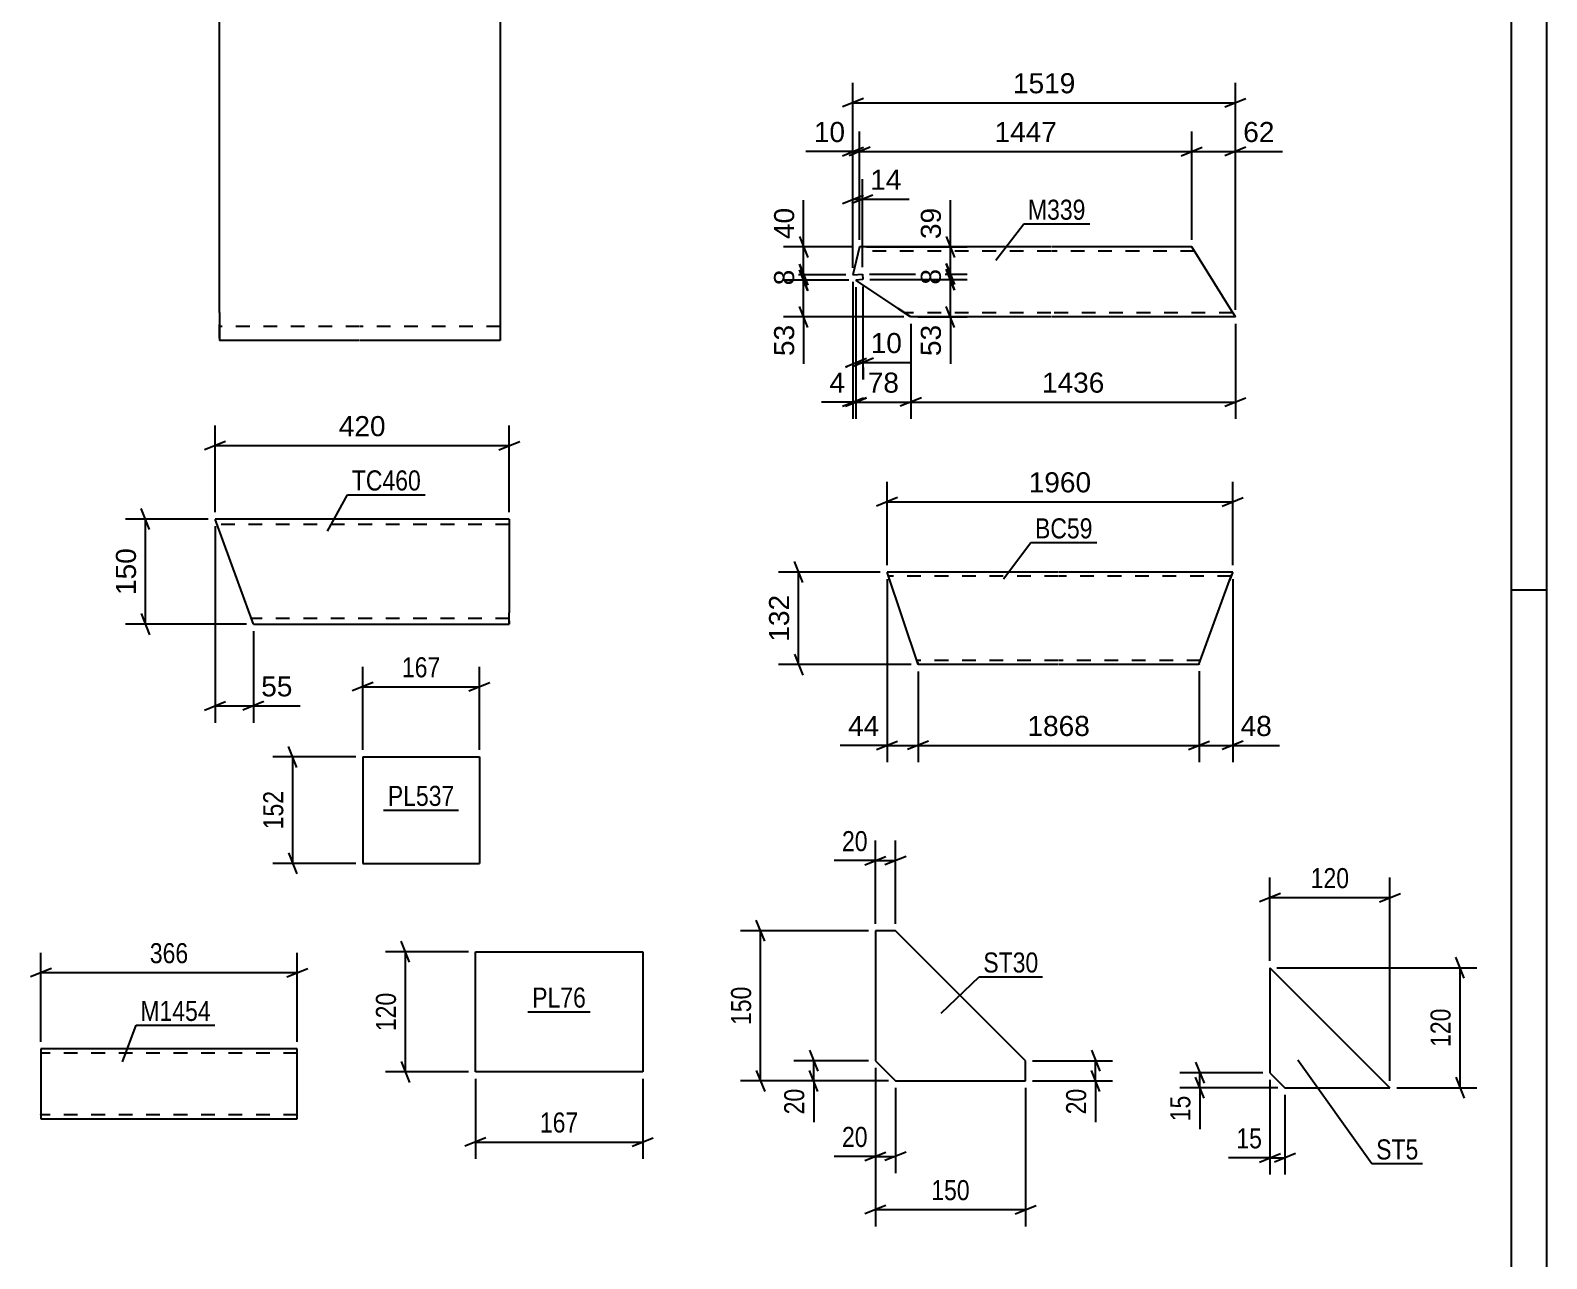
# Model space of a CAD drawing. Header units: millimetres. Extents: x 0 to 841, y 0 to 594.
# Drawn here: x 624.5 to 841, y 202.6 to 377.9 of the extents above; entities that cross this region are included whole.
import ezdxf

# ---------------------------------------------------------------- set-up
doc = ezdxf.new("R2010")
doc.units = ezdxf.units.MM
doc.linetypes.add('DXK_LINE_DOT2', pattern=[3.9198, 1.9599, -1.9599])
doc.styles.add('Arial', font='ARIAL.TTF', dxfattribs={"height": 0.2})
doc.styles.add('Arial Narrow', font='ARIALN.TTF', dxfattribs={"height": 0.2})

# ---------------------------------------------------------------- blocks, each defined once
blk = doc.blocks.new('Unknown-339278137-1133')
at = {"color": 5, "linetype": 'Continuous'}
for p, q in [((841, 0), (841, 594)), ((836, 5), (836, 589)), ((841, 298), (836, 298))]:
    blk.add_line(p, q, dxfattribs=at)
blk = doc.blocks.new('Part-339278137-27556 - 27555')
at = {"color": 2, "linetype": 'Continuous'}
for p, q in [((662.61, 232.54), (626.01, 232.54)), ((626.01, 232.54), (626.01, 222.63)), ((662.61, 222.54), (662.61, 232.54)), ((626.01, 222.63), (626.01, 222.54)), ((626.01, 222.54), (662.61, 222.54))]:
    blk.add_line(p, q, dxfattribs=at)
at = {"color": 7, "linetype": 'DXK_LINE_DOT2'}
for p, q in [((662.61, 231.94), (626.01, 231.94)), ((626.01, 223.14), (626.01, 223.18)), ((662.61, 223.14), (626.01, 223.14)), ((662.61, 223.14), (662.61, 223.18))]:
    blk.add_line(p, q, dxfattribs=at)
blk = doc.blocks.new('Part-339278137-27581 - 27580')
at = {"color": 2, "linetype": 'Continuous'}
for p, q in [((671.51, 383.65), (651.51, 383.65)), ((651.51, 337.65), (651.51, 383.65)), ((691.61, 383.65), (671.61, 383.65)), ((691.61, 383.65), (691.61, 333.65)), ((651.51, 337.65), (651.51, 333.65)), ((671.51, 333.65), (651.51, 333.65)), ((691.61, 333.65), (671.61, 333.65))]:
    blk.add_line(p, q, dxfattribs=at)
at = {"color": 7, "linetype": 'DXK_LINE_DOT2'}
for p, q in [((671.51, 381.65), (651.51, 381.65)), ((691.61, 381.65), (671.61, 381.65)), ((651.51, 333.96), (651.51, 337.65)), ((671.51, 335.65), (651.51, 335.65)), ((691.61, 335.65), (671.61, 335.65))]:
    blk.add_line(p, q, dxfattribs=at)
blk = doc.blocks.new('Part-339278137-31913 - 31912')
at = {"color": 2, "linetype": 'Continuous'}
for p, q in [((771.26, 300.59), (746.83, 300.59)), ((751.26, 287.39), (746.83, 300.59)), ((796.18, 300.59), (771.36, 300.59)), ((791.36, 287.39), (795.74, 299.39)), ((796.14, 300.5), (795.74, 299.39)), ((796.18, 300.59), (796.14, 300.5)), ((771.26, 287.39), (751.26, 287.39)), ((791.36, 287.39), (771.36, 287.39))]:
    blk.add_line(p, q, dxfattribs=at)
at = {"color": 7, "linetype": 'DXK_LINE_DOT2'}
for p, q in [((771.26, 299.99), (747.03, 299.99)), ((795.96, 299.99), (771.36, 299.99)), ((795.74, 299.39), (796.05, 300.24)), ((771.26, 287.99), (751.06, 287.99)), ((791.58, 287.99), (771.36, 287.99)), ((751.15, 287.74), (751.26, 287.39)), ((791.4, 287.48), (791.36, 287.39))]:
    blk.add_line(p, q, dxfattribs=at)
blk = doc.blocks.new('Part-339278137-27590 - 27589')
at = {"color": 2, "linetype": 'Continuous'}
for p, q in [((801.48, 244.13), (801.48, 229.13)), ((801.48, 244.13), (818.63, 226.99)), ((801.48, 229.13), (803.63, 226.99)), ((803.63, 226.99), (818.63, 226.99))]:
    blk.add_line(p, q, dxfattribs=at)
blk = doc.blocks.new('Part-339278137-31921 - 31920')
at = {"color": 2, "linetype": 'Continuous'}
for p, q in [((742.91, 347), (741.94, 343.02)), ((770.22, 347), (742.91, 347)), ((790.32, 347), (770.32, 347)), ((795.81, 338.2), (790.32, 347)), ((741.94, 343.02), (743.3, 343.13)), ((743.37, 342.34), (742.37, 342.25)), ((748.43, 338.2), (742.37, 342.25)), ((743.3, 343.13), (743.37, 342.34)), ((750.22, 337), (748.43, 338.2)), ((796.56, 337), (795.81, 338.2)), ((770.22, 337), (750.22, 337)), ((796.56, 337), (770.32, 337))]:
    blk.add_line(p, q, dxfattribs=at)
at = {"color": 7, "linetype": 'DXK_LINE_DOT2'}
for p, q in [((770.22, 346.4), (742.77, 346.4)), ((790.69, 346.4), (770.32, 346.4)), ((750.08, 337.09), (748.43, 338.2)), ((770.22, 337.6), (749.32, 337.6)), ((796.18, 337.6), (770.32, 337.6)), ((796.34, 337.35), (796.56, 337))]:
    blk.add_line(p, q, dxfattribs=at)
blk = doc.blocks.new('Part-339278137-31929 - 31928')
at = {"color": 2, "linetype": 'Continuous'}
for p, q in [((692.89, 308.16), (650.89, 308.16)), ((656.35, 293.16), (650.89, 308.16)), ((692.89, 308.16), (692.89, 294.76)), ((692.89, 293.16), (692.89, 294.76)), ((656.35, 293.16), (692.89, 293.16))]:
    blk.add_line(p, q, dxfattribs=at)
at = {"color": 7, "linetype": 'DXK_LINE_DOT2'}
for p, q in [((692.89, 307.36), (651.18, 307.36)), ((692.89, 293.96), (656.06, 293.96)), ((692.89, 293.62), (692.89, 293.16))]:
    blk.add_line(p, q, dxfattribs=at)
blk = doc.blocks.new('Part-339278137-27463 - 27462')
at = {"color": 2, "linetype": 'Continuous'}
for p, q in [((748.03, 249.41), (745.17, 249.41)), ((745.17, 249.41), (745.17, 230.84)), ((766.6, 230.84), (748.03, 249.41)), ((745.17, 230.84), (748.03, 227.98)), ((766.6, 227.98), (766.6, 230.84)), ((748.03, 227.98), (766.6, 227.98))]:
    blk.add_line(p, q, dxfattribs=at)
blk = doc.blocks.new('Part-339278137-27507 - 27506')
at = {"color": 2, "linetype": 'Continuous'}
for p, q in [((671.97, 274.22), (671.97, 259.02)), ((671.97, 274.22), (688.63, 274.22)), ((688.63, 274.22), (688.63, 259.02)), ((671.97, 259.02), (688.63, 259.02))]:
    blk.add_line(p, q, dxfattribs=at)
blk = doc.blocks.new('Part-339278137-27530 - 27529')
at = {"color": 2, "linetype": 'Continuous'}
for p, q in [((688.06, 229.25), (688.06, 246.4)), ((688.06, 246.4), (711.94, 246.4)), ((711.94, 246.4), (711.94, 229.25)), ((711.94, 229.25), (688.06, 229.25))]:
    blk.add_line(p, q, dxfattribs=at)
blk = doc.blocks.new('StraightDimension-339278137-28139 - 27555')
at = {"color": 7, "linetype": 'Continuous'}
for p, q in [((626.01, 233.54), (626.01, 246.27)), ((662.61, 233.54), (662.61, 246.27)), ((627.51, 244.02), (624.51, 242.82)), ((626.01, 243.42), (662.61, 243.42)), ((661.11, 242.82), (664.11, 244.02))]:
    blk.add_line(p, q, dxfattribs=at)
at = {"color": 0}
blk.add_wipeout([(647.65, 244.17), (647.65, 248.37), (640.97, 248.37), (640.97, 244.17)], dxfattribs=at)
at = {"color": 3, "style": 'Arial Narrow'}
blk.add_text('366', height=2.863, dxfattribs=at).set_placement((641.57, 244.77))
blk = doc.blocks.new('StraightDimension-339278137-33275 - 31912')
at = {"color": 7, "linetype": 'Continuous'}
for p, q in [((796.18, 299.59), (796.18, 273.45)), ((791.38, 286.44), (791.38, 273.45)), ((789.88, 275.25), (792.88, 276.45)), ((791.38, 275.85), (796.18, 275.85)), ((797.68, 276.45), (794.68, 275.25))]:
    blk.add_line(p, q, dxfattribs=at)
at = {"color": 0}
blk.add_wipeout([(802.35, 276.6), (802.35, 280.8), (796.7, 280.8), (796.7, 276.6)], dxfattribs=at)
at = {"color": 7, "linetype": 'Continuous'}
blk.add_line((796.18, 275.85), (802.87, 275.85), dxfattribs=at)
blk.add_line((796.18, 275.85), (802.87, 275.85), dxfattribs=at)
at = {"color": 3, "style": 'Arial'}
blk.add_text('48', height=2.865, dxfattribs=at).set_placement((797.3, 277.2))
blk = doc.blocks.new('StraightDimension-339278137-33264 - 31912')
at = {"color": 7, "linetype": 'Continuous'}
for p, q in [((746.83, 301.59), (746.83, 313.47)), ((796.18, 301.59), (796.18, 313.47)), ((748.33, 311.22), (745.33, 310.02)), ((746.83, 310.62), (796.18, 310.62)), ((794.68, 310.02), (797.68, 311.22))]:
    blk.add_line(p, q, dxfattribs=at)
at = {"color": 0}
blk.add_wipeout([(776.55, 311.37), (776.55, 315.57), (766.45, 315.57), (766.45, 311.37)], dxfattribs=at)
at = {"color": 3, "style": 'Arial'}
blk.add_text('1960', height=2.865, dxfattribs=at).set_placement((767.05, 311.97))
blk = doc.blocks.new('StraightDimension-339278137-33333 - 31912')
at = {"color": 7, "linetype": 'Continuous'}
for p, q in [((734.79, 299.09), (733.59, 302.09)), ((745.83, 300.59), (731.34, 300.59)), ((734.19, 287.39), (734.19, 300.59)), ((733.59, 288.89), (734.79, 285.89)), ((750.26, 287.39), (731.34, 287.39))]:
    blk.add_line(p, q, dxfattribs=at)
at = {"color": 0}
blk.add_wipeout([(733.44, 297.93), (729.24, 297.93), (729.24, 290.06), (733.44, 290.06)], dxfattribs=at)
at = {"color": 3, "style": 'Arial'}
blk.add_text('132', height=2.865, rotation=90.0002, dxfattribs=at).set_placement((732.84, 290.66))
blk = doc.blocks.new('StraightDimension-339278137-33276 - 31912')
at = {"color": 7, "linetype": 'Continuous'}
for p, q in [((751.26, 286.39), (751.26, 273.45)), ((791.38, 286.44), (791.38, 273.45)), ((752.76, 276.45), (749.76, 275.25)), ((751.26, 275.85), (791.38, 275.85)), ((789.88, 275.25), (792.88, 276.45))]:
    blk.add_line(p, q, dxfattribs=at)
at = {"color": 0}
blk.add_wipeout([(776.37, 276.6), (776.37, 280.8), (766.27, 280.8), (766.27, 276.6)], dxfattribs=at)
at = {"color": 3, "style": 'Arial'}
blk.add_text('1868', height=2.865, dxfattribs=at).set_placement((766.87, 277.2))
blk = doc.blocks.new('StraightDimension-339278137-33277 - 31912')
at = {"color": 7, "linetype": 'Continuous'}
for p, q in [((746.83, 299.59), (746.83, 273.45)), ((751.26, 286.39), (751.26, 273.45)), ((745.33, 275.25), (748.33, 276.45)), ((746.83, 275.85), (751.26, 275.85)), ((752.76, 276.45), (749.76, 275.25))]:
    blk.add_line(p, q, dxfattribs=at)
at = {"color": 0}
blk.add_wipeout([(746.3, 276.6), (746.3, 280.8), (740.66, 280.8), (740.66, 276.6)], dxfattribs=at)
at = {"color": 7, "linetype": 'Continuous'}
blk.add_line((746.83, 275.85), (740.13, 275.85), dxfattribs=at)
blk.add_line((746.83, 275.85), (740.13, 275.85), dxfattribs=at)
at = {"color": 3, "style": 'Arial'}
blk.add_text('44', height=2.865, dxfattribs=at).set_placement((741.26, 277.2))
blk = doc.blocks.new('StraightDimension-339278137-28195 - 27589')
at = {"color": 7, "linetype": 'Continuous'}
for p, q in [((790.88, 230.63), (792.08, 227.63)), ((800.48, 229.13), (788.63, 229.13)), ((792.08, 225.49), (790.88, 228.49)), ((791.48, 226.99), (791.48, 229.13)), ((802.63, 226.99), (788.63, 226.99))]:
    blk.add_line(p, q, dxfattribs=at)
at = {"color": 0}
blk.add_wipeout([(790.73, 226.47), (786.53, 226.47), (786.53, 221.61), (790.73, 221.61)], dxfattribs=at)
at = {"color": 7, "linetype": 'Continuous'}
blk.add_line((791.48, 226.99), (791.48, 221.09), dxfattribs=at)
blk.add_line((791.48, 226.99), (791.48, 221.09), dxfattribs=at)
at = {"color": 3, "style": 'Arial Narrow'}
blk.add_text('15', height=2.863, rotation=90.0002, dxfattribs=at).set_placement((790.13, 222.21))
blk = doc.blocks.new('StraightDimension-339278137-28187 - 27589')
at = {"color": 7, "linetype": 'Continuous'}
for p, q in [((801.48, 228.13), (801.48, 214.59)), ((803.63, 225.99), (803.63, 214.59)), ((799.98, 216.39), (802.98, 217.59)), ((801.48, 216.99), (803.63, 216.99)), ((805.13, 217.59), (802.13, 216.39))]:
    blk.add_line(p, q, dxfattribs=at)
at = {"color": 0}
blk.add_wipeout([(800.96, 217.74), (800.96, 221.94), (796.1, 221.94), (796.1, 217.74)], dxfattribs=at)
at = {"color": 7, "linetype": 'Continuous'}
blk.add_line((801.48, 216.99), (795.58, 216.99), dxfattribs=at)
blk.add_line((801.48, 216.99), (795.58, 216.99), dxfattribs=at)
at = {"color": 3, "style": 'Arial Narrow'}
blk.add_text('15', height=2.863, dxfattribs=at).set_placement((796.7, 218.34))
blk = doc.blocks.new('StraightDimension-339278137-28199 - 27589')
at = {"color": 7, "linetype": 'Continuous'}
for p, q in [((829.23, 242.63), (828.03, 245.63)), ((802.48, 244.13), (831.03, 244.13)), ((828.63, 226.99), (828.63, 244.13)), ((828.03, 228.49), (829.23, 225.49)), ((819.63, 226.99), (831.03, 226.99))]:
    blk.add_line(p, q, dxfattribs=at)
at = {"color": 0}
blk.add_wipeout([(827.88, 238.91), (823.68, 238.91), (823.68, 232.22), (827.88, 232.22)], dxfattribs=at)
at = {"color": 3, "style": 'Arial Narrow'}
blk.add_text('120', height=2.863, rotation=90.0002, dxfattribs=at).set_placement((827.28, 232.82))
blk = doc.blocks.new('StraightDimension-339278137-28191 - 27589')
at = {"color": 7, "linetype": 'Continuous'}
for p, q in [((801.48, 245.13), (801.48, 256.98)), ((818.63, 227.99), (818.63, 256.98)), ((802.98, 254.73), (799.98, 253.53)), ((801.48, 254.13), (818.63, 254.13)), ((817.13, 253.53), (820.13, 254.73))]:
    blk.add_line(p, q, dxfattribs=at)
at = {"color": 0}
blk.add_wipeout([(813.4, 254.88), (813.4, 259.08), (806.71, 259.08), (806.71, 254.88)], dxfattribs=at)
at = {"color": 3, "style": 'Arial Narrow'}
blk.add_text('120', height=2.863, dxfattribs=at).set_placement((807.31, 255.48))
blk = doc.blocks.new('StraightDimension-339278137-32879 - 31920')
at = {"color": 7, "linetype": 'Continuous'}
for p, q in [((741.91, 347), (732.06, 347)), ((734.31, 348.5), (735.51, 345.5)), ((734.91, 343.02), (734.91, 347)), ((735.51, 341.52), (734.31, 344.52)), ((740.94, 343.02), (732.06, 343.02))]:
    blk.add_line(p, q, dxfattribs=at)
at = {"color": 0}
blk.add_wipeout([(734.16, 353.17), (729.96, 353.17), (729.96, 347.52), (734.16, 347.52)], dxfattribs=at)
at = {"color": 7, "linetype": 'Continuous'}
blk.add_line((734.91, 347), (734.91, 353.69), dxfattribs=at)
blk.add_line((734.91, 347), (734.91, 353.69), dxfattribs=at)
at = {"color": 3, "style": 'Arial'}
blk.add_text('40', height=2.865, rotation=90.0002, dxfattribs=at).set_placement((733.56, 348.12))
blk = doc.blocks.new('StraightDimension-339278137-32742 - 31920')
at = {"color": 7, "linetype": 'Continuous'}
for p, q in [((741.94, 344.02), (741.94, 363.47)), ((742.91, 348), (742.91, 363.47)), ((740.44, 360.02), (743.44, 361.22)), ((744.41, 361.22), (741.41, 360.02)), ((741.94, 360.62), (742.91, 360.62))]:
    blk.add_line(p, q, dxfattribs=at)
at = {"color": 0}
blk.add_wipeout([(741.41, 361.37), (741.41, 365.57), (735.77, 365.57), (735.77, 361.37)], dxfattribs=at)
at = {"color": 7, "linetype": 'Continuous'}
blk.add_line((741.94, 360.62), (735.24, 360.62), dxfattribs=at)
blk.add_line((741.94, 360.62), (735.24, 360.62), dxfattribs=at)
at = {"color": 3, "style": 'Arial'}
blk.add_text('10', height=2.865, dxfattribs=at).set_placement((736.37, 361.97))
blk = doc.blocks.new('StraightDimension-339278137-32740 - 31920')
at = {"color": 7, "linetype": 'Continuous'}
for p, q in [((790.32, 348), (790.32, 363.47)), ((796.56, 338), (796.56, 363.47)), ((788.82, 360.02), (791.82, 361.22)), ((790.32, 360.62), (796.56, 360.62)), ((798.06, 361.22), (795.06, 360.02))]:
    blk.add_line(p, q, dxfattribs=at)
at = {"color": 0}
blk.add_wipeout([(802.73, 361.37), (802.73, 365.57), (797.08, 365.57), (797.08, 361.37)], dxfattribs=at)
at = {"color": 7, "linetype": 'Continuous'}
blk.add_line((796.56, 360.62), (803.26, 360.62), dxfattribs=at)
blk.add_line((796.56, 360.62), (803.26, 360.62), dxfattribs=at)
at = {"color": 3, "style": 'Arial'}
blk.add_text('62', height=2.865, dxfattribs=at).set_placement((797.68, 361.97))
blk = doc.blocks.new('StraightDimension-339278137-32880 - 31920')
at = {"color": 7, "linetype": 'Continuous'}
for p, q in [((734.31, 344.52), (735.51, 341.52)), ((740.94, 343.02), (732.06, 343.02)), ((741.37, 342.25), (732.06, 342.25)), ((735.51, 340.75), (734.31, 343.75)), ((734.91, 342.25), (734.91, 343.02))]:
    blk.add_line(p, q, dxfattribs=at)
at = {"color": 0}
blk.add_wipeout([(734.16, 344.35), (729.96, 344.35), (729.96, 340.92), (734.16, 340.92)], dxfattribs=at)
at = {"color": 3, "style": 'Arial'}
blk.add_text('8', height=2.87, rotation=90.0002, dxfattribs=at).set_placement((733.56, 341.52))
blk = doc.blocks.new('StraightDimension-339278137-32741 - 31920')
at = {"color": 7, "linetype": 'Continuous'}
for p, q in [((742.91, 348), (742.91, 363.47)), ((790.32, 348), (790.32, 363.47)), ((744.41, 361.22), (741.41, 360.02)), ((742.91, 360.62), (790.32, 360.62)), ((788.82, 360.02), (791.82, 361.22))]:
    blk.add_line(p, q, dxfattribs=at)
at = {"color": 0}
blk.add_wipeout([(771.66, 361.37), (771.66, 365.57), (761.57, 365.57), (761.57, 361.37)], dxfattribs=at)
at = {"color": 3, "style": 'Arial'}
blk.add_text('1447', height=2.865, dxfattribs=at).set_placement((762.17, 361.97))
blk = doc.blocks.new('StraightDimension-339278137-32827 - 31920')
at = {"color": 7, "linetype": 'Continuous'}
for p, q in [((741.94, 344.02), (741.94, 370.43)), ((796.56, 338), (796.56, 370.43)), ((743.44, 368.18), (740.44, 366.98)), ((795.06, 366.98), (798.06, 368.18)), ((741.94, 367.58), (796.56, 367.58))]:
    blk.add_line(p, q, dxfattribs=at)
at = {"color": 0}
blk.add_wipeout([(774.3, 368.33), (774.3, 372.53), (764.2, 372.53), (764.2, 368.33)], dxfattribs=at)
at = {"color": 3, "style": 'Arial'}
blk.add_text('1519', height=2.865, dxfattribs=at).set_placement((764.8, 368.93))
blk = doc.blocks.new('StraightDimension-339278137-32881 - 31920')
at = {"color": 7, "linetype": 'Continuous'}
for p, q in [((741.37, 342.25), (732.06, 342.25)), ((734.31, 343.75), (735.51, 340.75)), ((734.91, 337), (734.91, 342.25)), ((735.51, 335.5), (734.31, 338.5)), ((749.22, 337), (732.06, 337))]:
    blk.add_line(p, q, dxfattribs=at)
at = {"color": 0}
blk.add_wipeout([(734.16, 336.47), (729.96, 336.47), (729.96, 330.82), (734.16, 330.82)], dxfattribs=at)
at = {"color": 7, "linetype": 'Continuous'}
blk.add_line((734.91, 337), (734.91, 330.3), dxfattribs=at)
blk.add_line((734.91, 337), (734.91, 330.3), dxfattribs=at)
at = {"color": 3, "style": 'Arial'}
blk.add_text('53', height=2.865, rotation=90.0002, dxfattribs=at).set_placement((733.56, 331.42))
blk = doc.blocks.new('StraightDimension-339278137-32973 - 31920')
at = {"color": 7, "linetype": 'Continuous'}
for p, q in [((750.22, 336), (750.22, 322.45)), ((796.56, 336), (796.56, 322.45)), ((751.72, 325.45), (748.72, 324.25)), ((750.22, 324.85), (796.56, 324.85)), ((795.06, 324.25), (798.06, 325.45))]:
    blk.add_line(p, q, dxfattribs=at)
at = {"color": 0}
blk.add_wipeout([(778.44, 325.6), (778.44, 329.8), (768.34, 329.8), (768.34, 325.6)], dxfattribs=at)
at = {"color": 3, "style": 'Arial'}
blk.add_text('1436', height=2.865, dxfattribs=at).set_placement((768.94, 326.2))
blk = doc.blocks.new('StraightDimension-339278137-32974 - 31920')
at = {"color": 7, "linetype": 'Continuous'}
for p, q in [((742.37, 341.25), (742.37, 322.45)), ((750.22, 336), (750.22, 322.45)), ((740.87, 324.25), (743.87, 325.45)), ((742.37, 324.85), (750.22, 324.85)), ((751.72, 325.45), (748.72, 324.25))]:
    blk.add_line(p, q, dxfattribs=at)
at = {"color": 0}
blk.add_wipeout([(749.12, 325.6), (749.12, 329.8), (743.47, 329.8), (743.47, 325.6)], dxfattribs=at)
at = {"color": 3, "style": 'Arial'}
blk.add_text('78', height=2.865, dxfattribs=at).set_placement((744.07, 326.2))
blk = doc.blocks.new('StraightDimension-339278137-32975 - 31920')
at = {"color": 7, "linetype": 'Continuous'}
for p, q in [((741.94, 342.02), (741.94, 322.45)), ((742.37, 341.25), (742.37, 322.45)), ((740.44, 324.25), (743.44, 325.45)), ((743.87, 325.45), (740.87, 324.25)), ((741.94, 324.85), (742.37, 324.85))]:
    blk.add_line(p, q, dxfattribs=at)
at = {"color": 0}
blk.add_wipeout([(741.41, 325.6), (741.41, 329.8), (737.99, 329.8), (737.99, 325.6)], dxfattribs=at)
at = {"color": 7, "linetype": 'Continuous'}
blk.add_line((741.94, 324.85), (737.46, 324.85), dxfattribs=at)
blk.add_line((741.94, 324.85), (737.46, 324.85), dxfattribs=at)
at = {"color": 3, "style": 'Arial'}
blk.add_text('4', height=2.87, dxfattribs=at).set_placement((738.59, 326.2))
blk = doc.blocks.new('StraightDimension-339278137-33060 - 31920')
at = {"color": 7, "linetype": 'Continuous'}
for p, q in [((743.91, 347), (758.26, 347)), ((755.26, 348.5), (756.46, 345.5)), ((755.86, 343.13), (755.86, 347)), ((756.46, 341.63), (755.26, 344.63)), ((744.3, 343.13), (758.26, 343.13))]:
    blk.add_line(p, q, dxfattribs=at)
at = {"color": 0}
blk.add_wipeout([(755.11, 353.17), (750.91, 353.17), (750.91, 347.52), (755.11, 347.52)], dxfattribs=at)
at = {"color": 7, "linetype": 'Continuous'}
blk.add_line((755.86, 347), (755.86, 353.69), dxfattribs=at)
blk.add_line((755.86, 347), (755.86, 353.69), dxfattribs=at)
at = {"color": 3, "style": 'Arial'}
blk.add_text('39', height=2.865, rotation=90.0002, dxfattribs=at).set_placement((754.51, 348.12))
blk = doc.blocks.new('StraightDimension-339278137-33061 - 31920')
at = {"color": 7, "linetype": 'Continuous'}
for p, q in [((755.26, 344.63), (756.46, 341.63)), ((744.3, 343.13), (758.26, 343.13)), ((744.37, 342.34), (758.26, 342.34)), ((756.46, 340.84), (755.26, 343.84)), ((755.86, 342.34), (755.86, 343.13))]:
    blk.add_line(p, q, dxfattribs=at)
at = {"color": 0}
blk.add_wipeout([(755.11, 344.45), (750.91, 344.45), (750.91, 341.02), (755.11, 341.02)], dxfattribs=at)
at = {"color": 3, "style": 'Arial'}
blk.add_text('8', height=2.87, rotation=90.0002, dxfattribs=at).set_placement((754.51, 341.62))
blk = doc.blocks.new('StraightDimension-339278137-33062 - 31920')
at = {"color": 7, "linetype": 'Continuous'}
for p, q in [((744.37, 342.34), (758.26, 342.34)), ((755.26, 343.84), (756.46, 340.84)), ((755.86, 337), (755.86, 342.34)), ((756.46, 335.5), (755.26, 338.5)), ((751.22, 337), (758.26, 337))]:
    blk.add_line(p, q, dxfattribs=at)
at = {"color": 0}
blk.add_wipeout([(755.11, 336.47), (750.91, 336.47), (750.91, 330.82), (755.11, 330.82)], dxfattribs=at)
at = {"color": 7, "linetype": 'Continuous'}
blk.add_line((755.86, 337), (755.86, 330.3), dxfattribs=at)
blk.add_line((755.86, 337), (755.86, 330.3), dxfattribs=at)
at = {"color": 3, "style": 'Arial'}
blk.add_text('53', height=2.865, rotation=90.0002, dxfattribs=at).set_placement((754.51, 331.42))
blk = doc.blocks.new('StraightDimension-339278137-33138 - 31920')
at = {"color": 7, "linetype": 'Continuous'}
for p, q in [((742.37, 341.25), (742.37, 328.1)), ((743.37, 341.34), (743.37, 328.1)), ((740.87, 329.9), (743.87, 331.1)), ((744.87, 331.1), (741.87, 329.9)), ((742.37, 330.5), (743.37, 330.5))]:
    blk.add_line(p, q, dxfattribs=at)
at = {"color": 0}
blk.add_wipeout([(749.54, 331.25), (749.54, 335.45), (743.89, 335.45), (743.89, 331.25)], dxfattribs=at)
at = {"color": 7, "linetype": 'Continuous'}
blk.add_line((743.37, 330.5), (750.06, 330.5), dxfattribs=at)
blk.add_line((743.37, 330.5), (750.06, 330.5), dxfattribs=at)
at = {"color": 3, "style": 'Arial'}
blk.add_text('10', height=2.865, dxfattribs=at).set_placement((744.49, 331.85))
blk = doc.blocks.new('StraightDimension-339278137-33166 - 31920')
at = {"color": 7, "linetype": 'Continuous'}
for p, q in [((741.94, 344.02), (741.94, 356.65)), ((743.3, 344.13), (743.3, 356.65)), ((740.44, 353.2), (743.44, 354.4)), ((744.8, 354.4), (741.8, 353.2)), ((741.94, 353.8), (743.3, 353.8))]:
    blk.add_line(p, q, dxfattribs=at)
at = {"color": 0}
blk.add_wipeout([(749.47, 354.55), (749.47, 358.75), (743.82, 358.75), (743.82, 354.55)], dxfattribs=at)
at = {"color": 7, "linetype": 'Continuous'}
blk.add_line((743.3, 353.8), (750, 353.8), dxfattribs=at)
blk.add_line((743.3, 353.8), (750, 353.8), dxfattribs=at)
at = {"color": 3, "style": 'Arial'}
blk.add_text('14', height=2.865, dxfattribs=at).set_placement((744.42, 355.15))
blk = doc.blocks.new('StraightDimension-339278137-33237 - 31928')
at = {"color": 7, "linetype": 'Continuous'}
for p, q in [((650.89, 307.16), (650.89, 279.1)), ((656.35, 292.16), (656.35, 279.1)), ((649.39, 280.9), (652.39, 282.1)), ((650.89, 281.5), (656.35, 281.5)), ((657.85, 282.1), (654.85, 280.9))]:
    blk.add_line(p, q, dxfattribs=at)
at = {"color": 0}
blk.add_wipeout([(662.52, 282.25), (662.52, 286.45), (656.87, 286.45), (656.87, 282.25)], dxfattribs=at)
at = {"color": 7, "linetype": 'Continuous'}
blk.add_line((656.35, 281.5), (663.05, 281.5), dxfattribs=at)
blk.add_line((656.35, 281.5), (663.05, 281.5), dxfattribs=at)
at = {"color": 3, "style": 'Arial'}
blk.add_text('55', height=2.865, dxfattribs=at).set_placement((657.47, 282.85))
blk = doc.blocks.new('StraightDimension-339278137-33201 - 31928')
at = {"color": 7, "linetype": 'Continuous'}
for p, q in [((650.89, 309.16), (650.89, 321.49)), ((692.89, 309.16), (692.89, 321.49)), ((652.39, 319.24), (649.39, 318.04)), ((650.89, 318.64), (692.89, 318.64)), ((691.39, 318.04), (694.39, 319.24))]:
    blk.add_line(p, q, dxfattribs=at)
at = {"color": 0}
blk.add_wipeout([(675.82, 319.39), (675.82, 323.59), (667.95, 323.59), (667.95, 319.39)], dxfattribs=at)
at = {"color": 3, "style": 'Arial'}
blk.add_text('420', height=2.865, dxfattribs=at).set_placement((668.55, 319.99))
blk = doc.blocks.new('StraightDimension-339278137-33212 - 31928')
at = {"color": 7, "linetype": 'Continuous'}
for p, q in [((641.54, 306.66), (640.34, 309.66)), ((649.89, 308.16), (638.09, 308.16)), ((640.94, 293.16), (640.94, 308.16)), ((640.34, 294.66), (641.54, 291.66)), ((655.35, 293.16), (638.09, 293.16))]:
    blk.add_line(p, q, dxfattribs=at)
at = {"color": 0}
blk.add_wipeout([(640.19, 304.59), (635.99, 304.59), (635.99, 296.72), (640.19, 296.72)], dxfattribs=at)
at = {"color": 3, "style": 'Arial'}
blk.add_text('150', height=2.865, rotation=90.0002, dxfattribs=at).set_placement((639.59, 297.32))
blk = doc.blocks.new('StraightDimension-339278137-27861 - 27462')
at = {"color": 7, "linetype": 'Continuous'}
for p, q in [((745.17, 229.84), (745.17, 207.2)), ((766.6, 226.98), (766.6, 207.2)), ((746.67, 210.2), (743.67, 209)), ((765.1, 209), (768.1, 210.2)), ((745.17, 209.6), (766.6, 209.6))]:
    blk.add_line(p, q, dxfattribs=at)
at = {"color": 0}
blk.add_wipeout([(759.23, 210.35), (759.23, 214.55), (752.54, 214.55), (752.54, 210.35)], dxfattribs=at)
at = {"color": 3, "style": 'Arial Narrow'}
blk.add_text('150', height=2.863, dxfattribs=at).set_placement((753.14, 210.95))
blk = doc.blocks.new('StraightDimension-339278137-27853 - 27462')
at = {"color": 7, "linetype": 'Continuous'}
for p, q in [((776, 232.34), (777.2, 229.34)), ((767.6, 230.84), (779, 230.84)), ((776.6, 227.98), (776.6, 230.84)), ((767.6, 227.98), (779, 227.98)), ((777.2, 226.48), (776, 229.48))]:
    blk.add_line(p, q, dxfattribs=at)
at = {"color": 0}
blk.add_wipeout([(775.85, 227.45), (771.65, 227.45), (771.65, 222.6), (775.85, 222.6)], dxfattribs=at)
at = {"color": 7, "linetype": 'Continuous'}
blk.add_line((776.6, 227.98), (776.6, 222.07), dxfattribs=at)
blk.add_line((776.6, 227.98), (776.6, 222.07), dxfattribs=at)
at = {"color": 3, "style": 'Arial Narrow'}
blk.add_text('20', height=2.863, rotation=90.0002, dxfattribs=at).set_placement((775.25, 223.2))
blk = doc.blocks.new('StraightDimension-339278137-27845 - 27462')
at = {"color": 7, "linetype": 'Continuous'}
for p, q in [((745.17, 229.84), (745.17, 214.79)), ((748.03, 226.98), (748.03, 214.79)), ((743.67, 216.59), (746.67, 217.79)), ((745.17, 217.19), (748.03, 217.19)), ((749.53, 217.79), (746.53, 216.59))]:
    blk.add_line(p, q, dxfattribs=at)
at = {"color": 0}
blk.add_wipeout([(744.65, 217.94), (744.65, 222.14), (739.79, 222.14), (739.79, 217.94)], dxfattribs=at)
at = {"color": 7, "linetype": 'Continuous'}
blk.add_line((745.17, 217.19), (739.27, 217.19), dxfattribs=at)
blk.add_line((745.17, 217.19), (739.27, 217.19), dxfattribs=at)
at = {"color": 3, "style": 'Arial Narrow'}
blk.add_text('20', height=2.863, dxfattribs=at).set_placement((740.39, 218.54))
blk = doc.blocks.new('StraightDimension-339278137-27865 - 27462')
at = {"color": 7, "linetype": 'Continuous'}
for p, q in [((744.17, 249.41), (725.91, 249.41)), ((729.36, 247.91), (728.16, 250.91)), ((728.76, 227.98), (728.76, 249.41)), ((747.03, 227.98), (725.91, 227.98)), ((728.16, 229.48), (729.36, 226.48))]:
    blk.add_line(p, q, dxfattribs=at)
at = {"color": 0}
blk.add_wipeout([(728.01, 242.03), (723.81, 242.03), (723.81, 235.35), (728.01, 235.35)], dxfattribs=at)
at = {"color": 3, "style": 'Arial Narrow'}
blk.add_text('150', height=2.863, rotation=90.0002, dxfattribs=at).set_placement((727.41, 235.95))
blk = doc.blocks.new('StraightDimension-339278137-27857 - 27462')
at = {"color": 7, "linetype": 'Continuous'}
for p, q in [((735.75, 232.34), (736.95, 229.34)), ((744.17, 230.84), (733.5, 230.84)), ((736.35, 227.98), (736.35, 230.84)), ((747.03, 227.98), (733.5, 227.98)), ((736.95, 226.48), (735.75, 229.48))]:
    blk.add_line(p, q, dxfattribs=at)
at = {"color": 0}
blk.add_wipeout([(735.6, 227.45), (731.4, 227.45), (731.4, 222.6), (735.6, 222.6)], dxfattribs=at)
at = {"color": 7, "linetype": 'Continuous'}
blk.add_line((736.35, 227.98), (736.35, 222.07), dxfattribs=at)
blk.add_line((736.35, 227.98), (736.35, 222.07), dxfattribs=at)
at = {"color": 3, "style": 'Arial Narrow'}
blk.add_text('20', height=2.863, rotation=90.0002, dxfattribs=at).set_placement((735, 223.2))
blk = doc.blocks.new('StraightDimension-339278137-27849 - 27462')
at = {"color": 7, "linetype": 'Continuous'}
for p, q in [((745.17, 250.41), (745.17, 262.26)), ((748.03, 250.41), (748.03, 262.26)), ((743.67, 258.81), (746.67, 260.01)), ((749.53, 260.01), (746.53, 258.81)), ((745.17, 259.41), (748.03, 259.41))]:
    blk.add_line(p, q, dxfattribs=at)
at = {"color": 0}
blk.add_wipeout([(744.65, 260.16), (744.65, 264.36), (739.79, 264.36), (739.79, 260.16)], dxfattribs=at)
at = {"color": 7, "linetype": 'Continuous'}
blk.add_line((745.17, 259.41), (739.27, 259.41), dxfattribs=at)
blk.add_line((745.17, 259.41), (739.27, 259.41), dxfattribs=at)
at = {"color": 3, "style": 'Arial Narrow'}
blk.add_text('20', height=2.863, dxfattribs=at).set_placement((740.39, 260.76))
blk = doc.blocks.new('StraightDimension-339278137-27975 - 27506')
at = {"color": 7, "linetype": 'Continuous'}
for p, q in [((671.97, 275.22), (671.97, 287.07)), ((688.63, 275.22), (688.63, 287.07)), ((673.47, 284.82), (670.47, 283.62)), ((671.97, 284.22), (688.63, 284.22)), ((687.13, 283.62), (690.13, 284.82))]:
    blk.add_line(p, q, dxfattribs=at)
at = {"color": 0}
blk.add_wipeout([(683.64, 284.97), (683.64, 289.17), (676.96, 289.17), (676.96, 284.97)], dxfattribs=at)
at = {"color": 3, "style": 'Arial Narrow'}
blk.add_text('167', height=2.863, dxfattribs=at).set_placement((677.56, 285.57))
blk = doc.blocks.new('StraightDimension-339278137-27971 - 27506')
at = {"color": 7, "linetype": 'Continuous'}
for p, q in [((662.57, 272.72), (661.37, 275.72)), ((670.97, 274.22), (659.12, 274.22)), ((661.97, 259.02), (661.97, 274.22)), ((661.37, 260.52), (662.57, 257.52)), ((670.97, 259.02), (659.12, 259.02))]:
    blk.add_line(p, q, dxfattribs=at)
at = {"color": 0}
blk.add_wipeout([(661.22, 269.97), (657.02, 269.97), (657.02, 263.28), (661.22, 263.28)], dxfattribs=at)
at = {"color": 3, "style": 'Arial Narrow'}
blk.add_text('152', height=2.863, rotation=90.0002, dxfattribs=at).set_placement((660.62, 263.88))
blk = doc.blocks.new('StraightDimension-339278137-28059 - 27529')
at = {"color": 7, "linetype": 'Continuous'}
for p, q in [((688.06, 228.25), (688.06, 216.85)), ((711.94, 228.25), (711.94, 216.85)), ((689.56, 219.85), (686.56, 218.65)), ((688.06, 219.25), (711.94, 219.25)), ((710.44, 218.65), (713.44, 219.85))]:
    blk.add_line(p, q, dxfattribs=at)
at = {"color": 0}
blk.add_wipeout([(703.34, 220), (703.34, 224.2), (696.66, 224.2), (696.66, 220)], dxfattribs=at)
at = {"color": 3, "style": 'Arial Narrow'}
blk.add_text('167', height=2.863, dxfattribs=at).set_placement((697.26, 220.6))
blk = doc.blocks.new('StraightDimension-339278137-28055 - 27529')
at = {"color": 7, "linetype": 'Continuous'}
for p, q in [((678.66, 244.9), (677.46, 247.9)), ((687.06, 246.4), (675.21, 246.4)), ((678.06, 229.25), (678.06, 246.4)), ((677.46, 230.75), (678.66, 227.75)), ((687.06, 229.25), (675.21, 229.25))]:
    blk.add_line(p, q, dxfattribs=at)
at = {"color": 0}
blk.add_wipeout([(677.31, 241.17), (673.11, 241.17), (673.11, 234.48), (677.31, 234.48)], dxfattribs=at)
at = {"color": 3, "style": 'Arial Narrow'}
blk.add_text('120', height=2.863, rotation=90.0002, dxfattribs=at).set_placement((676.71, 235.08))
blk = doc.blocks.new('Mark-339278137-28336 - 27555')
at = {"color": 0}
blk.add_wipeout([(650.27, 236.53), (650.27, 239.53), (640.22, 239.53), (640.22, 236.53)], dxfattribs=at)
blk.add_wipeout([(650.27, 236.53), (650.27, 239.53), (640.22, 239.53), (640.22, 236.53)], dxfattribs=at)
at = {"color": 30, "linetype": 'Continuous'}
for p, q in [((637.68, 230.68), (639.62, 235.93)), ((639.62, 235.93), (650.87, 235.93))]:
    blk.add_line(p, q, dxfattribs=at)
at = {"color": 3, "style": 'Arial Narrow'}
blk.add_text('M1454', height=2.863, dxfattribs=at).set_placement((640.22, 236.53))
blk = doc.blocks.new('Mark-339278137-33358 - 31912')
at = {"color": 0}
blk.add_wipeout([(776.17, 305.4), (776.17, 308.4), (767.95, 308.4), (767.95, 305.4)], dxfattribs=at)
blk.add_wipeout([(776.17, 305.4), (776.17, 308.4), (767.95, 308.4), (767.95, 305.4)], dxfattribs=at)
at = {"color": 30, "linetype": 'Continuous'}
for p, q in [((763.46, 299.64), (767.35, 304.8)), ((767.35, 304.8), (776.77, 304.8))]:
    blk.add_line(p, q, dxfattribs=at)
at = {"color": 3, "style": 'Arial Narrow'}
blk.add_text('BC59', height=2.863, dxfattribs=at).set_placement((767.95, 305.4))
blk = doc.blocks.new('Mark-339278137-28350 - 27589')
at = {"color": 0}
blk.add_wipeout([(822.69, 216.76), (822.69, 219.76), (816.66, 219.76), (816.66, 216.76)], dxfattribs=at)
blk.add_wipeout([(822.69, 216.76), (822.69, 219.76), (816.66, 219.76), (816.66, 216.76)], dxfattribs=at)
at = {"color": 30, "linetype": 'Continuous'}
for p, q in [((805.46, 230.96), (816.06, 216.16)), ((816.06, 216.16), (823.29, 216.16))]:
    blk.add_line(p, q, dxfattribs=at)
at = {"color": 3, "style": 'Arial Narrow'}
blk.add_text('ST5', height=2.863, dxfattribs=at).set_placement((816.66, 216.76))
blk = doc.blocks.new('Mark-339278137-33193 - 31920')
at = {"color": 0}
blk.add_wipeout([(775.17, 350.88), (775.17, 353.88), (766.94, 353.88), (766.94, 350.88)], dxfattribs=at)
blk.add_wipeout([(775.17, 350.88), (775.17, 353.88), (766.94, 353.88), (766.94, 350.88)], dxfattribs=at)
at = {"color": 30, "linetype": 'Continuous'}
for p, q in [((762.37, 345.09), (766.34, 350.28)), ((766.34, 350.28), (775.77, 350.28))]:
    blk.add_line(p, q, dxfattribs=at)
at = {"color": 3, "style": 'Arial Narrow'}
blk.add_text('M339', height=2.863, dxfattribs=at).set_placement((766.94, 350.88))
blk = doc.blocks.new('Mark-339278137-33254 - 31928')
at = {"color": 0}
blk.add_wipeout([(680.27, 312.24), (680.27, 315.24), (670.41, 315.24), (670.41, 312.24)], dxfattribs=at)
blk.add_wipeout([(680.27, 312.24), (680.27, 315.24), (670.41, 315.24), (670.41, 312.24)], dxfattribs=at)
at = {"color": 30, "linetype": 'Continuous'}
for p, q in [((666.95, 306.41), (669.81, 311.64)), ((669.81, 311.64), (680.87, 311.64))]:
    blk.add_line(p, q, dxfattribs=at)
at = {"color": 3, "style": 'Arial Narrow'}
blk.add_text('TC460', height=2.863, dxfattribs=at).set_placement((670.41, 312.24))
blk = doc.blocks.new('Mark-339278137-28297 - 27462')
at = {"color": 0}
blk.add_wipeout([(768.43, 243.44), (768.43, 246.44), (760.57, 246.44), (760.57, 243.44)], dxfattribs=at)
blk.add_wipeout([(768.43, 243.44), (768.43, 246.44), (760.57, 246.44), (760.57, 243.44)], dxfattribs=at)
at = {"color": 30, "linetype": 'Continuous'}
for p, q in [((754.54, 237.62), (759.97, 242.84)), ((759.97, 242.84), (769.03, 242.84))]:
    blk.add_line(p, q, dxfattribs=at)
at = {"color": 3, "style": 'Arial Narrow'}
blk.add_text('ST30', height=2.863, dxfattribs=at).set_placement((760.57, 243.44))
blk = doc.blocks.new('Mark-339278137-28314 - 27506')
at = {"color": 0}
blk.add_wipeout([(685.05, 267.22), (685.05, 270.22), (675.55, 270.22), (675.55, 267.22)], dxfattribs=at)
blk.add_wipeout([(685.05, 267.22), (685.05, 270.22), (675.55, 270.22), (675.55, 267.22)], dxfattribs=at)
at = {"color": 30, "linetype": 'Continuous'}
blk.add_line((674.95, 266.62), (685.65, 266.62), dxfattribs=at)
at = {"color": 3, "style": 'Arial Narrow'}
blk.add_text('PL537', height=2.863, dxfattribs=at).set_placement((675.55, 267.22))
blk = doc.blocks.new('Mark-339278137-28325 - 27529')
at = {"color": 0}
blk.add_wipeout([(703.84, 238.43), (703.84, 241.43), (696.16, 241.43), (696.16, 238.43)], dxfattribs=at)
blk.add_wipeout([(703.84, 238.43), (703.84, 241.43), (696.16, 241.43), (696.16, 238.43)], dxfattribs=at)
at = {"color": 30, "linetype": 'Continuous'}
blk.add_line((695.56, 237.83), (704.44, 237.83), dxfattribs=at)
at = {"color": 3, "style": 'Arial Narrow'}
blk.add_text('PL76', height=2.863, dxfattribs=at).set_placement((696.16, 238.43))

msp = doc.modelspace()

# ---------------------------------------------------------------- block references
for name in ['Unknown-339278137-1133', 'Part-339278137-27581 - 27580', 'Part-339278137-31921 - 31920', 'Part-339278137-31929 - 31928', 'Part-339278137-31913 - 31912', 'Part-339278137-27507 - 27506', 'Part-339278137-27463 - 27462', 'Part-339278137-27530 - 27529', 'Part-339278137-27590 - 27589', 'Part-339278137-27556 - 27555']:
    msp.add_blockref(name, (0, 0))

# ---------------------------------------------------------------- next in the draw order: block references
for name in ['StraightDimension-339278137-32740 - 31920', 'StraightDimension-339278137-32879 - 31920', 'StraightDimension-339278137-33201 - 31928', 'StraightDimension-339278137-33264 - 31912', 'StraightDimension-339278137-33237 - 31928', 'StraightDimension-339278137-33275 - 31912', 'StraightDimension-339278137-27975 - 27506', 'Mark-339278137-28314 - 27506', 'StraightDimension-339278137-28139 - 27555', 'Mark-339278137-28297 - 27462', 'Mark-339278137-28325 - 27529', 'StraightDimension-339278137-27861 - 27462', 'StraightDimension-339278137-28195 - 27589', 'StraightDimension-339278137-28059 - 27529']:
    msp.add_blockref(name, (0, 0))

# ---------------------------------------------------------------- next in the draw order: block references
for name in ['StraightDimension-339278137-32742 - 31920', 'Mark-339278137-33254 - 31928', 'StraightDimension-339278137-33212 - 31928', 'Mark-339278137-33358 - 31912', 'StraightDimension-339278137-33333 - 31912', 'StraightDimension-339278137-27971 - 27506', 'StraightDimension-339278137-28055 - 27529', 'Mark-339278137-28336 - 27555', 'StraightDimension-339278137-27853 - 27462', 'StraightDimension-339278137-27845 - 27462', 'StraightDimension-339278137-28187 - 27589']:
    msp.add_blockref(name, (0, 0))

# ---------------------------------------------------------------- next in the draw order: block references
for name in ['StraightDimension-339278137-32741 - 31920', 'StraightDimension-339278137-32880 - 31920', 'StraightDimension-339278137-33276 - 31912', 'StraightDimension-339278137-27865 - 27462', 'StraightDimension-339278137-28199 - 27589']:
    msp.add_blockref(name, (0, 0))

# ---------------------------------------------------------------- next in the draw order: block references
for name in ['StraightDimension-339278137-32827 - 31920', 'StraightDimension-339278137-33277 - 31912', 'StraightDimension-339278137-27849 - 27462', 'StraightDimension-339278137-28191 - 27589', 'StraightDimension-339278137-27857 - 27462']:
    msp.add_blockref(name, (0, 0))

# ---------------------------------------------------------------- next in the draw order: block references
for name in ['Mark-339278137-33193 - 31920', 'StraightDimension-339278137-32881 - 31920', 'Mark-339278137-28350 - 27589']:
    msp.add_blockref(name, (0, 0))

# ---------------------------------------------------------------- next in the draw order: block references
msp.add_blockref('StraightDimension-339278137-32973 - 31920', (0, 0))

# ---------------------------------------------------------------- next in the draw order: block references
msp.add_blockref('StraightDimension-339278137-32974 - 31920', (0, 0))

# ---------------------------------------------------------------- next in the draw order: block references
msp.add_blockref('StraightDimension-339278137-32975 - 31920', (0, 0))

# ---------------------------------------------------------------- next in the draw order: block references
msp.add_blockref('StraightDimension-339278137-33060 - 31920', (0, 0))

# ---------------------------------------------------------------- next in the draw order: block references
msp.add_blockref('StraightDimension-339278137-33061 - 31920', (0, 0))

# ---------------------------------------------------------------- next in the draw order: block references
msp.add_blockref('StraightDimension-339278137-33062 - 31920', (0, 0))

# ---------------------------------------------------------------- next in the draw order: block references
for name in ['StraightDimension-339278137-33166 - 31920', 'StraightDimension-339278137-33138 - 31920']:
    msp.add_blockref(name, (0, 0))

doc.saveas('drawing.dxf')
